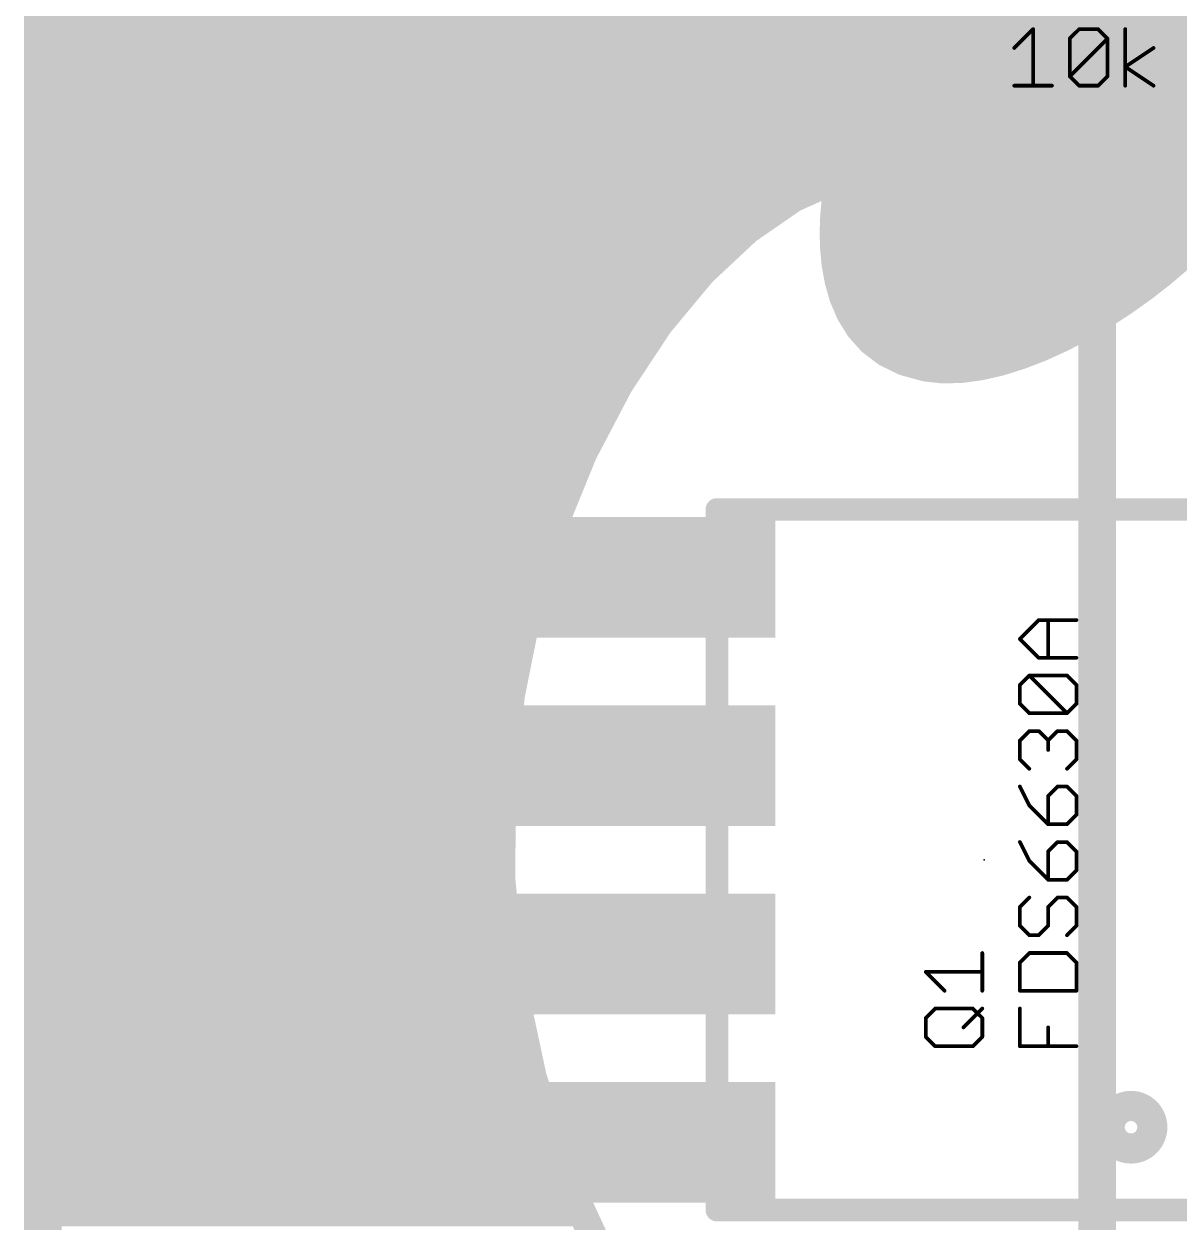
# Model space of a CAD drawing. Extents: x -74 to 33, y -13 to 31.
# Drawn here: x -0.13 to 7.66, y 12.8 to 20.88 of the extents above; entities that cross this region are included whole.
import ezdxf

# ---------------------------------------------------------------- set-up
doc = ezdxf.new("R2010")
doc.units = 0
for name, color, linetype in [('1', 12, 'CONTINUOUS'), ('16', 132, 'CONTINUOUS'), ('20', 53, 'CONTINUOUS'), ('21', 53, 'CONTINUOUS'), ('23', 53, 'CONTINUOUS'), ('25', 253, 'CONTINUOUS'), ('27', 253, 'CONTINUOUS'), ('29', 253, 'CONTINUOUS'), ('30', 253, 'CONTINUOUS'), ('31', 253, 'CONTINUOUS'), ('42', 132, 'CONTINUOUS'), ('51', 53, 'CONTINUOUS')]:
    doc.layers.add(name, color=color, linetype=linetype)

# ---------------------------------------------------------------- blocks, each defined once
blk = doc.blocks.new('ROUNDP')
at = {"const_width": 0.5}
blk.add_lwpolyline([(0, -0.25, 1), (0, 0.25, 1), (0, -0.25)], format="xyb", dxfattribs=at)
blk = doc.blocks.new('RECT')
blk.add_solid([(-0.5, -0.5), (0.5, -0.5), (-0.5, 0.5), (0.5, 0.5)])

msp = doc.modelspace()

# ---------------------------------------------------------------- linework, layer by layer
at = {"layer": '1'}
for points, const_width in [([(0, 30.48), (0, 0)], 0.254), ([(7.112, 11.43), (7.112, 30.48)], 0.254), ([(0.7741, 17.0165), (0.8885, 17.1309)], 0.127), ([(0.8885, 17.1309), (1.3461, 17.1309)], 0.127), ([(1.3461, 16.6733), (0.8885, 17.1309)], 0.127), ([(1.3461, 17.1309), (1.4605, 17.0165)], 0.127), ([(0.7741, 16.7877), (0.7741, 17.0165)], 0.127), ([(1.4605, 17.0165), (1.4605, 16.7877)], 0.127), ([(0.8885, 16.6733), (0.7741, 16.7877)], 0.127), ([(1.4605, 16.7877), (1.3461, 16.6733)], 0.127), ([(1.3461, 16.6733), (0.8885, 16.6733)], 0.127), ([(1.4605, 15.9249), (1.4605, 16.3825)], 0.127), ([(1.0029, 15.9249), (0.7741, 16.1537)], 0.127), ([(0.7741, 16.1537), (1.4605, 16.1537)], 0.127), ([(1.4605, 15.4053), (1.0029, 15.6341)], 0.127), ([(1.0029, 15.1765), (1.4605, 15.4053)], 0.127)]:
    msp.add_lwpolyline(points, dxfattribs=dict(at, const_width=const_width))
at = {"layer": '1', "const_width": 0.0635}
for points in [[(0.8885, 17.1627, 1), (0.8885, 17.0992)], [(0.911, 17.1534, 1), (0.8661, 17.1085)], [(0.911, 17.1085, 1), (0.8661, 17.1534)], [(1.3686, 17.1534, 1), (1.3237, 17.1085)], [(1.3461, 17.0992, 1), (1.3461, 17.1627)], [(0.8059, 17.0165, 1), (0.7424, 17.0165)], [(0.7517, 17.039, 1), (0.7966, 16.9941)], [(1.4923, 17.0165, 1), (1.4288, 17.0165)], [(1.438, 16.9941, 1), (1.483, 17.039)], [(0.7966, 16.8102, 1), (0.7517, 16.7653)], [(0.7424, 16.7877, 1), (0.8059, 16.7877)], [(1.4288, 16.7877, 1), (1.4923, 16.7877)], [(1.483, 16.7653, 1), (1.438, 16.8102)], [(0.8885, 16.7051, 1), (0.8885, 16.6416)], [(0.8661, 16.6509, 1), (0.911, 16.6958)], [(1.3237, 16.6958, 1), (1.3686, 16.6509)], [(1.3237, 16.6509, 1), (1.3686, 16.6958)], [(1.3461, 16.6416, 1), (1.3461, 16.7051)], [(1.4923, 16.3825, 1), (1.4288, 16.3825)], [(0.7741, 16.1855, 1), (0.7741, 16.122)], [(0.7966, 16.1762, 1), (0.7517, 16.1313)], [(1.4605, 16.122, 1), (1.4605, 16.1855)], [(0.9805, 15.9025, 1), (1.0254, 15.9474)], [(1.4288, 15.9249, 1), (1.4923, 15.9249)], [(1.0171, 15.6625, 1), (0.9887, 15.6057)], [(1.4747, 15.3769, 1), (1.4463, 15.4337)], [(1.4463, 15.3769, 1), (1.4747, 15.4337)], [(0.9887, 15.2049, 1), (1.0171, 15.1481)]]:
    msp.add_lwpolyline(points, format="xyb", dxfattribs=at)
at = {"layer": '16', "const_width": 0.192}
msp.add_lwpolyline([(0, 0), (0, 30.48)], dxfattribs=at)
at = {"layer": '20', "const_width": 0.254}
msp.add_lwpolyline([(0, 1.27), (0, 29.21)], dxfattribs=at)
at = {"layer": '21'}
for points, const_width in [([(0.6096, 20.7273), (0.9655, 20.7273)], 0.2032), ([(0.7876, 19.6596), (0.7876, 20.7273)], 0.2032), ([(1.3892, 19.6596), (1.3892, 20.7273)], 0.2032), ([(1.3892, 20.7273), (2.101, 19.6596)], 0.2032), ([(2.101, 19.6596), (2.101, 20.7273)], 0.2032), ([(2.9145, 20.5494), (2.9145, 19.8376)], 0.2032), ([(2.5586, 20.1935), (3.2704, 20.1935)], 0.2032), ([(0.6096, 19.6596), (0.9655, 19.6596)], 0.2032), ([(8.153, 17.602), (4.547, 17.602)], 0.1524), ([(4.547, 12.878), (8.153, 12.878)], 0.1524)]:
    msp.add_lwpolyline(points, dxfattribs=dict(at, const_width=const_width))
for points, const_width in [([(0.6096, 20.7781, 1), (0.6096, 20.6765)], 0.1016), ([(0.8384, 20.7273, 1), (0.7368, 20.7273)], 0.1016), ([(0.9655, 20.6765, 1), (0.9655, 20.7781)], 0.1016), ([(1.44, 20.7273, 1), (1.3384, 20.7273)], 0.1016), ([(1.4315, 20.7555, 1), (1.3469, 20.6991)], 0.1016), ([(2.1518, 20.7273, 1), (2.0502, 20.7273)], 0.1016), ([(2.9653, 20.5494, 1), (2.8637, 20.5494)], 0.1016), ([(2.5586, 20.2443, 1), (2.5586, 20.1427)], 0.1016), ([(3.2704, 20.1427, 1), (3.2704, 20.2443)], 0.1016), ([(2.8637, 19.8376, 1), (2.9653, 19.8376)], 0.1016), ([(0.6096, 19.7104, 1), (0.6096, 19.6088)], 0.1016), ([(0.9655, 19.6088, 1), (0.9655, 19.7104)], 0.1016), ([(2.0587, 19.6314, 1), (2.1433, 19.6878)], 0.1016), ([(0.7368, 19.6596, 1), (0.8384, 19.6596)], 0.1016), ([(1.3384, 19.6596, 1), (1.44, 19.6596)], 0.1016), ([(2.0502, 19.6596, 1), (2.1518, 19.6596)], 0.1016), ([(4.547, 17.6401, 1), (4.547, 17.5639)], 0.0762), ([(7.3406, 13.293, 1), (7.3406, 13.5802, 1), (7.3406, 13.293)], 0.2032), ([(4.547, 12.9161, 1), (4.547, 12.8399)], 0.0762)]:
    msp.add_lwpolyline(points, format="xyb", dxfattribs=dict(at, const_width=const_width))
at = {"layer": '23'}
msp.add_point((6.35, 15.24), dxfattribs=at)
at = {"layer": '25', "const_width": 0.0127}
for points in [[(6.3437, 14.6111, 1), (6.3309, 14.6111)], [(5.9605, 14.4885, 1), (5.9515, 14.4795)], [(5.956, 14.4904, 1), (5.956, 14.4777)], [(6.3373, 14.4777, 1), (6.3373, 14.4904)], [(6.0786, 14.3524, 1), (6.0876, 14.3614)], [(6.3309, 14.3569, 1), (6.3437, 14.3569)], [(6.0195, 14.2433, 1), (6.0195, 14.2306)], [(6.024, 14.2324, 1), (6.015, 14.2414)], [(6.2782, 14.2414, 1), (6.2693, 14.2324)], [(6.2737, 14.2306, 1), (6.2737, 14.2433)], [(6.3418, 14.2324, 1), (6.3328, 14.2414)], [(5.9623, 14.1734, 1), (5.9496, 14.1734)], [(5.9515, 14.1779, 1), (5.9605, 14.1689)], [(6.3437, 14.1734, 1), (6.3309, 14.1734)], [(6.3328, 14.1689, 1), (6.3418, 14.1779)], [(5.9605, 14.0507, 1), (5.9515, 14.0418)], [(6.2057, 14.1143, 1), (6.2147, 14.1053)], [(6.3418, 14.0418, 1), (6.3328, 14.0507)], [(5.9496, 14.0463, 1), (5.9623, 14.0463)], [(6.0195, 13.9891, 1), (6.0195, 13.9764)], [(6.015, 13.9782, 1), (6.024, 13.9872)], [(6.2693, 13.9872, 1), (6.2782, 13.9782)], [(6.2737, 13.9764, 1), (6.2737, 13.9891)], [(6.3309, 14.0463, 1), (6.3437, 14.0463)]]:
    msp.add_lwpolyline(points, format="xyb", dxfattribs=at)
at = {"layer": '25', "const_width": 0.0254}
for points in [[(6.3373, 14.3569), (6.3373, 14.6111)], [(6.0831, 14.3569), (5.956, 14.484)], [(5.956, 14.484), (6.3373, 14.484)], [(5.956, 14.1734), (6.0195, 14.2369)], [(6.0195, 14.2369), (6.2737, 14.2369)], [(6.2102, 14.1098), (6.3373, 14.2369)], [(6.2737, 14.2369), (6.3373, 14.1734)], [(5.956, 14.0463), (5.956, 14.1734)], [(6.3373, 14.1734), (6.3373, 14.0463)], [(6.0195, 13.9827), (5.956, 14.0463)], [(6.3373, 14.0463), (6.2737, 13.9827)], [(6.2737, 13.9827), (6.0195, 13.9827)]]:
    msp.add_lwpolyline(points, dxfattribs=at)
at = {"layer": '27', "const_width": 0.0254}
for points in [[(6.5532, 20.7139), (6.6803, 20.841)], [(6.6803, 20.841), (6.6803, 20.4597)], [(6.9274, 20.7775), (6.991, 20.841)], [(6.991, 20.841), (7.1181, 20.841)], [(7.1181, 20.841), (7.1816, 20.7775)], [(7.3016, 20.4597), (7.3016, 20.841)], [(6.9274, 20.5233), (6.9274, 20.7775)], [(6.9274, 20.5233), (7.1816, 20.7775)], [(7.1816, 20.7775), (7.1816, 20.5233)], [(7.3016, 20.5868), (7.4923, 20.7139)], [(6.991, 20.4597), (6.9274, 20.5233)], [(7.1816, 20.5233), (7.1181, 20.4597)], [(7.4923, 20.4597), (7.3016, 20.5868)], [(6.5532, 20.4597), (6.8074, 20.4597)], [(7.1181, 20.4597), (6.991, 20.4597)], [(6.591, 16.7293), (6.7181, 16.8564)], [(6.7181, 16.8564), (6.9723, 16.8564)], [(6.7816, 16.6021), (6.7816, 16.8564)], [(6.7181, 16.6021), (6.591, 16.7293)], [(6.9723, 16.6021), (6.7181, 16.6021)], [(6.591, 16.4186), (6.6545, 16.4822)], [(6.6545, 16.4822), (6.9087, 16.4822)], [(6.9087, 16.2279), (6.6545, 16.4822)], [(6.9087, 16.4822), (6.9723, 16.4186)], [(6.591, 16.2915), (6.591, 16.4186)], [(6.9723, 16.4186), (6.9723, 16.2915)], [(6.6545, 16.2279), (6.591, 16.2915)], [(6.9087, 16.2279), (6.6545, 16.2279)], [(6.9723, 16.2915), (6.9087, 16.2279)], [(6.591, 16.0444), (6.6545, 16.1079)], [(6.6545, 16.1079), (6.7181, 16.1079)], [(6.7181, 16.1079), (6.7816, 16.0444)], [(6.7816, 16.0444), (6.8452, 16.1079)], [(6.8452, 16.1079), (6.9087, 16.1079)], [(6.9087, 16.1079), (6.9723, 16.0444)], [(6.591, 15.9173), (6.591, 16.0444)], [(6.7816, 16.0444), (6.7816, 15.9808)], [(6.9723, 16.0444), (6.9723, 15.9173)], [(6.6545, 15.8537), (6.591, 15.9173)], [(6.9723, 15.9173), (6.9087, 15.8537)], [(6.591, 15.7337), (6.6545, 15.6066)], [(6.8452, 15.7337), (6.7816, 15.6702)], [(6.7816, 15.6702), (6.7816, 15.4795)], [(6.9087, 15.7337), (6.8452, 15.7337)], [(6.9723, 15.6702), (6.9087, 15.7337)], [(6.9723, 15.5431), (6.9723, 15.6702)], [(6.6545, 15.6066), (6.7816, 15.4795)], [(6.9087, 15.4795), (6.9723, 15.5431)], [(6.7816, 15.4795), (6.9087, 15.4795)], [(6.591, 15.3595), (6.6545, 15.2324)], [(6.8452, 15.3595), (6.7816, 15.296)], [(6.9087, 15.3595), (6.8452, 15.3595)], [(6.9723, 15.296), (6.9087, 15.3595)], [(6.7816, 15.296), (6.7816, 15.1053)], [(6.9723, 15.1689), (6.9723, 15.296)], [(6.6545, 15.2324), (6.7816, 15.1053)], [(6.7816, 15.1053), (6.9087, 15.1053)], [(6.9087, 15.1053), (6.9723, 15.1689)], [(6.6545, 14.9853), (6.591, 14.9218)], [(6.7816, 14.9218), (6.8452, 14.9853)], [(6.8452, 14.9853), (6.9087, 14.9853)], [(6.9087, 14.9853), (6.9723, 14.9218)], [(6.591, 14.9218), (6.591, 14.7947)], [(6.7816, 14.7947), (6.7816, 14.9218)], [(6.9723, 14.9218), (6.9723, 14.7947)], [(6.591, 14.7947), (6.6545, 14.7311)], [(6.7181, 14.7311), (6.7816, 14.7947)], [(6.9723, 14.7947), (6.9087, 14.7311)], [(6.6545, 14.7311), (6.7181, 14.7311)], [(6.6545, 14.6111), (6.591, 14.5476)], [(6.9087, 14.6111), (6.6545, 14.6111)], [(6.9723, 14.5476), (6.9087, 14.6111)], [(6.591, 14.5476), (6.591, 14.3569)], [(6.9723, 14.3569), (6.9723, 14.5476)], [(6.591, 14.3569), (6.9723, 14.3569)], [(6.591, 13.9827), (6.591, 14.2369)], [(6.7816, 13.9827), (6.7816, 14.1098)], [(6.9723, 13.9827), (6.591, 13.9827)]]:
    msp.add_lwpolyline(points, dxfattribs=at)
at = {"layer": '27', "const_width": 0.0127}
for points in [[(6.6867, 20.841, 1), (6.674, 20.841)], [(6.6848, 20.8365, 1), (6.6758, 20.8455)], [(6.991, 20.8474, 1), (6.991, 20.8347)], [(6.9954, 20.8365, 1), (6.9865, 20.8455)], [(7.1226, 20.8455, 1), (7.1136, 20.8365)], [(7.1181, 20.8347, 1), (7.1181, 20.8474)], [(7.308, 20.841, 1), (7.2953, 20.841)], [(6.9229, 20.782, 1), (6.9319, 20.773)], [(6.9338, 20.7775, 1), (6.9211, 20.7775)], [(7.188, 20.7775, 1), (7.1753, 20.7775)], [(7.1861, 20.773, 1), (7.1771, 20.782)], [(7.1771, 20.773, 1), (7.1861, 20.782)], [(6.5487, 20.7184, 1), (6.5577, 20.7094)], [(7.4958, 20.7086, 1), (7.4888, 20.7192)], [(6.9319, 20.5277, 1), (6.9229, 20.5188)], [(6.9229, 20.5277, 1), (6.9319, 20.5188)], [(6.9211, 20.5233, 1), (6.9338, 20.5233)], [(7.1753, 20.5233, 1), (7.188, 20.5233)], [(7.1861, 20.5188, 1), (7.1771, 20.5277)], [(7.3051, 20.5921, 1), (7.2981, 20.5815)], [(7.2981, 20.5921, 1), (7.3051, 20.5815)], [(6.5532, 20.4661, 1), (6.5532, 20.4534)], [(6.674, 20.4597, 1), (6.6867, 20.4597)], [(6.8074, 20.4534, 1), (6.8074, 20.4661)], [(6.991, 20.4661, 1), (6.991, 20.4534)], [(6.9865, 20.4552, 1), (6.9954, 20.4642)], [(7.1136, 20.4642, 1), (7.1226, 20.4552)], [(7.1181, 20.4534, 1), (7.1181, 20.4661)], [(7.2953, 20.4597, 1), (7.308, 20.4597)], [(7.4888, 20.4544, 1), (7.4958, 20.465)], [(6.7181, 16.8627, 1), (6.7181, 16.85)], [(6.7226, 16.8519, 1), (6.7136, 16.8608)], [(6.788, 16.8564, 1), (6.7753, 16.8564)], [(6.9723, 16.85, 1), (6.9723, 16.8627)], [(6.5955, 16.7337, 1), (6.5865, 16.7248)], [(6.5865, 16.7337, 1), (6.5955, 16.7248)], [(6.7181, 16.6085, 1), (6.7181, 16.5958)], [(6.7136, 16.5977, 1), (6.7226, 16.6066)], [(6.7753, 16.6021, 1), (6.788, 16.6021)], [(6.9723, 16.5958, 1), (6.9723, 16.6085)], [(6.6545, 16.4885, 1), (6.6545, 16.4758)], [(6.659, 16.4866, 1), (6.65, 16.4777)], [(6.659, 16.4777, 1), (6.65, 16.4866)], [(6.9132, 16.4866, 1), (6.9043, 16.4777)], [(6.9087, 16.4758, 1), (6.9087, 16.4885)], [(6.5973, 16.4186, 1), (6.5846, 16.4186)], [(6.5865, 16.4231, 1), (6.5955, 16.4141)], [(6.9787, 16.4186, 1), (6.966, 16.4186)], [(6.9678, 16.4141, 1), (6.9768, 16.4231)], [(6.5846, 16.2915, 1), (6.5973, 16.2915)], [(6.5955, 16.296, 1), (6.5865, 16.287)], [(6.6545, 16.2343, 1), (6.6545, 16.2216)], [(6.65, 16.2234, 1), (6.659, 16.2324)], [(6.9043, 16.2324, 1), (6.9132, 16.2234)], [(6.9043, 16.2234, 1), (6.9132, 16.2324)], [(6.9087, 16.2216, 1), (6.9087, 16.2343)], [(6.966, 16.2915, 1), (6.9787, 16.2915)], [(6.9768, 16.287, 1), (6.9678, 16.296)], [(6.6545, 16.1143, 1), (6.6545, 16.1016)], [(6.659, 16.1035, 1), (6.65, 16.1124)], [(6.7226, 16.1124, 1), (6.7136, 16.1035)], [(6.7181, 16.1016, 1), (6.7181, 16.1143)], [(6.8452, 16.1143, 1), (6.8452, 16.1016)], [(6.8497, 16.1035, 1), (6.8407, 16.1124)], [(6.9132, 16.1124, 1), (6.9043, 16.1035)], [(6.9087, 16.1016, 1), (6.9087, 16.1143)], [(6.5973, 16.0444, 1), (6.5846, 16.0444)], [(6.5865, 16.0489, 1), (6.5955, 16.0399)], [(6.788, 16.0444, 1), (6.7753, 16.0444)], [(6.7771, 16.0489, 1), (6.7861, 16.0399)], [(6.7771, 16.0399, 1), (6.7861, 16.0489)], [(6.9787, 16.0444, 1), (6.966, 16.0444)], [(6.9678, 16.0399, 1), (6.9768, 16.0489)], [(6.5846, 15.9173, 1), (6.5973, 15.9173)], [(6.5955, 15.9218, 1), (6.5865, 15.9128)], [(6.7753, 15.9808, 1), (6.788, 15.9808)], [(6.966, 15.9173, 1), (6.9787, 15.9173)], [(6.9768, 15.9128, 1), (6.9678, 15.9218)], [(6.65, 15.8492, 1), (6.659, 15.8582)], [(6.9043, 15.8582, 1), (6.9132, 15.8492)], [(6.5967, 15.7366, 1), (6.5853, 15.7309)], [(6.788, 15.6702, 1), (6.7753, 15.6702)], [(6.7771, 15.6747, 1), (6.7861, 15.6657)], [(6.8452, 15.7401, 1), (6.8452, 15.7274)], [(6.8497, 15.7293, 1), (6.8407, 15.7382)], [(6.9132, 15.7382, 1), (6.9043, 15.7293)], [(6.9087, 15.7274, 1), (6.9087, 15.7401)], [(6.9787, 15.6702, 1), (6.966, 15.6702)], [(6.9678, 15.6657, 1), (6.9768, 15.6747)], [(6.659, 15.6111, 1), (6.65, 15.6021)], [(6.6489, 15.6038, 1), (6.6602, 15.6095)], [(6.966, 15.5431, 1), (6.9787, 15.5431)], [(6.9768, 15.5386, 1), (6.9678, 15.5476)], [(6.7816, 15.4859, 1), (6.7816, 15.4732)], [(6.7753, 15.4795, 1), (6.788, 15.4795)], [(6.7771, 15.475, 1), (6.7861, 15.484)], [(6.9043, 15.484, 1), (6.9132, 15.475)], [(6.9087, 15.4732, 1), (6.9087, 15.4859)], [(6.5967, 15.3624, 1), (6.5853, 15.3567)], [(6.8452, 15.3659, 1), (6.8452, 15.3532)], [(6.8497, 15.355, 1), (6.8407, 15.364)], [(6.9132, 15.364, 1), (6.9043, 15.355)], [(6.9087, 15.3532, 1), (6.9087, 15.3659)], [(6.788, 15.296, 1), (6.7753, 15.296)], [(6.7771, 15.3005, 1), (6.7861, 15.2915)], [(6.9787, 15.296, 1), (6.966, 15.296)], [(6.9678, 15.2915, 1), (6.9768, 15.3005)], [(6.659, 15.2369, 1), (6.65, 15.2279)], [(6.6489, 15.2296, 1), (6.6602, 15.2353)], [(6.7816, 15.1117, 1), (6.7816, 15.099)], [(6.7753, 15.1053, 1), (6.788, 15.1053)], [(6.7771, 15.1008, 1), (6.7861, 15.1098)], [(6.9043, 15.1098, 1), (6.9132, 15.1008)], [(6.9087, 15.099, 1), (6.9087, 15.1117)], [(6.966, 15.1689, 1), (6.9787, 15.1689)], [(6.9768, 15.1644, 1), (6.9678, 15.1734)], [(6.659, 14.9808, 1), (6.65, 14.9898)], [(6.8452, 14.9917, 1), (6.8452, 14.979)], [(6.8497, 14.9808, 1), (6.8407, 14.9898)], [(6.9132, 14.9898, 1), (6.9043, 14.9808)], [(6.9087, 14.979, 1), (6.9087, 14.9917)], [(6.5973, 14.9218, 1), (6.5846, 14.9218)], [(6.5865, 14.9263, 1), (6.5955, 14.9173)], [(6.788, 14.9218, 1), (6.7753, 14.9218)], [(6.7771, 14.9263, 1), (6.7861, 14.9173)], [(6.9787, 14.9218, 1), (6.966, 14.9218)], [(6.9678, 14.9173, 1), (6.9768, 14.9263)], [(6.5846, 14.7947, 1), (6.5973, 14.7947)], [(6.5955, 14.7992, 1), (6.5865, 14.7902)], [(6.7753, 14.7947, 1), (6.788, 14.7947)], [(6.7861, 14.7902, 1), (6.7771, 14.7992)], [(6.966, 14.7947, 1), (6.9787, 14.7947)], [(6.9768, 14.7902, 1), (6.9678, 14.7992)], [(6.6545, 14.7375, 1), (6.6545, 14.7248)], [(6.65, 14.7266, 1), (6.659, 14.7356)], [(6.7136, 14.7356, 1), (6.7226, 14.7266)], [(6.7181, 14.7248, 1), (6.7181, 14.7375)], [(6.9043, 14.7356, 1), (6.9132, 14.7266)], [(6.6545, 14.6175, 1), (6.6545, 14.6048)], [(6.659, 14.6066, 1), (6.65, 14.6156)], [(6.9132, 14.6156, 1), (6.9043, 14.6066)], [(6.9087, 14.6048, 1), (6.9087, 14.6175)], [(6.5973, 14.5476, 1), (6.5846, 14.5476)], [(6.5865, 14.5521, 1), (6.5955, 14.5431)], [(6.9787, 14.5476, 1), (6.966, 14.5476)], [(6.9678, 14.5431, 1), (6.9768, 14.5521)], [(6.5846, 14.3569, 1), (6.5973, 14.3569)], [(6.591, 14.3633, 1), (6.591, 14.3506)], [(6.966, 14.3569, 1), (6.9787, 14.3569)], [(6.9723, 14.3506, 1), (6.9723, 14.3633)], [(6.5973, 14.2369, 1), (6.5846, 14.2369)], [(6.788, 14.1098, 1), (6.7753, 14.1098)], [(6.5846, 13.9827, 1), (6.5973, 13.9827)], [(6.591, 13.9891, 1), (6.591, 13.9764)], [(6.7753, 13.9827, 1), (6.788, 13.9827)], [(6.9723, 13.9764, 1), (6.9723, 13.9891)]]:
    msp.add_lwpolyline(points, format="xyb", dxfattribs=at)
at = {"layer": '42', "const_width": 0.192}
for points in [[(0, 30.353), (0, -0.127)], [(0, 20.928), (8.3531, 20.928)], [(0, 20.736), (8.3992, 20.736)], [(0, 20.544), (8.4069, 20.544)], [(0, 20.352), (8.3793, 20.352)], [(0, 20.16), (8.3174, 20.16)], [(0, 19.968), (8.223, 19.968)], [(5.0635, 19.7023), (5.3755, 19.842)], [(5.3658, 19.7933), (5.3566, 19.737)], [(5.3727, 19.8293), (5.3658, 19.7933)], [(5.3755, 19.842), (5.3727, 19.8293)], [(0, 19.776), (5.2281, 19.776)], [(4.7519, 19.4873), (5.0635, 19.7023)], [(5.3566, 19.737), (5.3473, 19.6636)], [(5.363, 19.776), (8.1007, 19.776)], [(5.3473, 19.6636), (5.3399, 19.576)], [(0, 19.584), (4.892, 19.584)], [(5.3399, 19.576), (5.3363, 19.4775)], [(5.3406, 19.584), (7.9497, 19.584)], [(4.4475, 19.2025), (4.7519, 19.4873)], [(5.3363, 19.4775), (5.3387, 19.3709)], [(0, 19.392), (4.65, 19.392)], [(5.3382, 19.392), (7.7685, 19.392)], [(7.6717, 19.3015), (7.7857, 19.408)], [(5.3387, 19.3709), (5.349, 19.2594)], [(7.5503, 19.1979), (7.6717, 19.3015)], [(5.349, 19.2594), (5.3693, 19.1462)], [(0, 19.2), (4.4454, 19.2)], [(4.1572, 18.8537), (4.4475, 19.2025)], [(5.3596, 19.2), (7.5527, 19.2)], [(5.3693, 19.1462), (5.4015, 19.0341)], [(7.4226, 19.0984), (7.5503, 19.1979)], [(7.29, 19.0039), (7.4226, 19.0984)], [(0, 19.008), (4.2856, 19.008)], [(5.4015, 19.0341), (5.4477, 18.9264)], [(5.4127, 19.008), (7.2958, 19.008)], [(7.1536, 18.9154), (7.29, 19.0039)], [(5.4477, 18.9264), (5.5099, 18.826)], [(7.0147, 18.8341), (7.1536, 18.9154)], [(0, 18.816), (4.1322, 18.816)], [(3.8878, 18.4466), (4.1572, 18.8537)], [(5.5099, 18.826), (5.5902, 18.7361)], [(5.5189, 18.816), (6.9801, 18.816)], [(6.8745, 18.7608), (7.0147, 18.8341)], [(5.5902, 18.7361), (5.6906, 18.6598)], [(6.7342, 18.6966), (6.8745, 18.7608)], [(5.6906, 18.6598), (5.813, 18.6)], [(6.595, 18.6426), (6.7342, 18.6966)], [(0, 18.624), (4.0052, 18.624)], [(5.7638, 18.624), (6.5358, 18.624)], [(5.813, 18.6), (5.9596, 18.5599)], [(6.1968, 18.5514), (6.3251, 18.569)], [(6.3251, 18.569), (6.4583, 18.5997)], [(6.4583, 18.5997), (6.595, 18.6426)], [(5.9596, 18.5599), (6.0745, 18.548)], [(6.0745, 18.548), (6.1968, 18.5514)], [(0, 18.432), (3.8801, 18.432)], [(3.6461, 17.9868), (3.8878, 18.4466)], [(0, 18.24), (3.7792, 18.24)], [(0, 18.048), (3.6783, 18.048)], [(3.4389, 17.4799), (3.6461, 17.9868)], [(0, 17.856), (3.5926, 17.856)], [(0, 17.664), (3.5142, 17.664)], [(0, 17.472), (3.4365, 17.472)], [(3.2732, 16.9318), (3.4389, 17.4799)], [(0, 17.28), (3.3785, 17.28)], [(0, 17.088), (3.3204, 17.088)], [(0, 16.896), (3.266, 16.896)], [(3.1556, 16.348), (3.2732, 16.9318)], [(0, 16.704), (3.2273, 16.704)], [(0, 16.512), (3.1886, 16.512)], [(0, 16.32), (3.1528, 16.32)], [(3.0931, 15.7343), (3.1556, 16.348)], [(0, 16.128), (3.1332, 16.128)], [(0, 15.936), (3.1136, 15.936)], [(0, 15.744), (3.0941, 15.744)], [(3.0924, 15.0963), (3.0931, 15.7343)], [(0, 15.552), (3.0929, 15.552)], [(0, 15.36), (3.0927, 15.36)], [(0, 15.168), (3.0925, 15.168)], [(3.1604, 14.4397), (3.0924, 15.0963)], [(0, 14.976), (3.1049, 14.976)], [(0, 14.784), (3.1248, 14.784)], [(0, 14.592), (3.1447, 14.592)], [(0, 14.4), (3.1689, 14.4)], [(3.304, 13.7702), (3.1604, 14.4397)], [(0, 14.208), (3.2101, 14.208)], [(0, 14.016), (3.2513, 14.016)], [(0, 13.824), (3.2924, 13.824)], [(3.5299, 13.0934), (3.304, 13.7702)], [(0, 13.632), (3.3501, 13.632)], [(0, 13.44), (3.4142, 13.44)], [(0, 13.248), (3.4783, 13.248)], [(3.8449, 12.4152), (3.5299, 13.0934)], [(0, 13.056), (3.5473, 13.056)], [(0, 12.864), (3.6364, 12.864)]]:
    msp.add_lwpolyline(points, dxfattribs=at)
at = {"layer": '42', "const_width": 0.096}
for points in [[(0, 20.976, 1), (0, 20.88)], [(0, 20.784, 1), (0, 20.688)], [(0, 20.592, 1), (0, 20.496)], [(0, 20.4, 1), (0, 20.304)], [(0, 20.208, 1), (0, 20.112)], [(0, 20.016, 1), (0, 19.92)], [(5.4131, 19.7856, 1), (5.3184, 19.801)], [(5.3258, 19.8395, 1), (5.4196, 19.819)], [(5.4199, 19.8202, 1), (5.3256, 19.8384)], [(5.4224, 19.8317, 1), (5.3286, 19.8522)], [(5.3951, 19.7982, 1), (5.3559, 19.8858)], [(0, 19.824, 1), (0, 19.728)], [(5.0439, 19.7461, 1), (5.0831, 19.6585)], [(5.0907, 19.6628, 1), (5.0362, 19.7418)], [(5.2281, 19.728, 1), (5.2281, 19.824)], [(5.3092, 19.7447, 1), (5.404, 19.7293)], [(5.4042, 19.731, 1), (5.309, 19.7431)], [(5.363, 19.824, 1), (5.363, 19.728)], [(5.3186, 19.8024, 1), (5.4129, 19.7842)], [(5.2997, 19.6696, 1), (5.3949, 19.6576)], [(5.3951, 19.6595, 1), (5.2995, 19.6676)], [(0, 19.632, 1), (0, 19.536)], [(4.892, 19.536, 1), (4.892, 19.632)], [(5.3878, 19.5743, 1), (5.2919, 19.5778)], [(5.3406, 19.632, 1), (5.3406, 19.536)], [(4.7246, 19.5268, 1), (4.7791, 19.4478)], [(4.7847, 19.4522, 1), (4.7191, 19.5223)], [(5.3843, 19.4785, 1), (5.2883, 19.4764)], [(5.2921, 19.5801, 1), (5.3877, 19.572)], [(0, 19.44, 1), (0, 19.344)], [(4.65, 19.344, 1), (4.65, 19.44)], [(5.2884, 19.4792, 1), (5.3843, 19.4757)], [(5.3382, 19.44, 1), (5.3382, 19.344)], [(5.3865, 19.3753, 1), (5.2909, 19.3665)], [(5.2907, 19.3698, 1), (5.3867, 19.372)], [(7.7029, 19.265, 1), (7.6406, 19.338)], [(5.3963, 19.2679, 1), (5.3017, 19.251)], [(5.3012, 19.255, 1), (5.3968, 19.2639)], [(7.6389, 19.3365, 1), (7.7045, 19.2664)], [(0, 19.248, 1), (0, 19.152)], [(4.4147, 19.2376, 1), (4.4803, 19.1675)], [(4.4844, 19.1718, 1), (4.4106, 19.2332)], [(4.4454, 19.152, 1), (4.4454, 19.248)], [(5.3596, 19.248, 1), (5.3596, 19.152)], [(5.4154, 19.1594, 1), (5.3231, 19.1329)], [(7.5191, 19.2344, 1), (7.5814, 19.1614)], [(7.5798, 19.1601, 1), (7.5208, 19.2358)], [(7.5527, 19.152, 1), (7.5527, 19.248)], [(5.322, 19.1377, 1), (5.4165, 19.1546)], [(7.3931, 19.1362, 1), (7.4522, 19.0605)], [(7.4505, 19.0593, 1), (7.3948, 19.1375)], [(0, 19.056, 1), (0, 18.96)], [(4.2856, 18.96, 1), (4.2856, 19.056)], [(5.4456, 19.053, 1), (5.3574, 19.0152)], [(5.3553, 19.0208, 1), (5.4476, 19.0474)], [(5.4127, 19.056, 1), (5.4127, 18.96)], [(7.2622, 19.043, 1), (7.3179, 18.9648)], [(7.3161, 18.9636, 1), (7.2639, 19.0441)], [(7.2958, 18.96, 1), (7.2958, 19.056)], [(5.4885, 18.9517, 1), (5.4069, 18.9011)], [(5.4036, 18.9075, 1), (5.4918, 18.9453)], [(7.1275, 18.9557, 1), (7.1797, 18.8752)], [(7.1779, 18.874, 1), (7.1294, 18.9568)], [(0, 18.864, 1), (0, 18.768)], [(4.1203, 18.8844, 1), (4.1941, 18.823)], [(4.1972, 18.8272, 1), (4.1172, 18.8802)], [(4.1322, 18.768, 1), (4.1322, 18.864)], [(5.5457, 18.858, 1), (5.4741, 18.7941)], [(5.5189, 18.864, 1), (5.5189, 18.768)], [(6.9904, 18.8755, 1), (7.039, 18.7926)], [(6.9801, 18.768, 1), (6.9801, 18.864)], [(7.0369, 18.7915, 1), (6.9925, 18.8766)], [(5.4692, 18.8007, 1), (5.5507, 18.8513)], [(5.6193, 18.7743, 1), (5.5612, 18.6979)], [(6.8522, 18.8033, 1), (6.8967, 18.7183)], [(6.8944, 18.7171, 1), (6.8545, 18.8044)], [(5.5544, 18.7042, 1), (5.626, 18.7681)], [(5.7116, 18.7029, 1), (5.6695, 18.6166)], [(5.6615, 18.6216, 1), (5.7197, 18.698)], [(6.7142, 18.7403, 1), (6.7541, 18.653)], [(6.7516, 18.6519, 1), (6.7168, 18.7414)], [(0, 18.672, 1), (0, 18.576)], [(4.0052, 18.576, 1), (4.0052, 18.672)], [(5.7638, 18.672, 1), (5.7638, 18.576)], [(5.8257, 18.6463, 1), (5.8003, 18.5537)], [(5.792, 18.5569, 1), (5.8341, 18.6431)], [(6.3143, 18.6157, 1), (6.3359, 18.5222)], [(6.3316, 18.5214, 1), (6.3186, 18.6165)], [(6.4439, 18.6455, 1), (6.4726, 18.5539)], [(6.4691, 18.5529, 1), (6.4475, 18.6465)], [(6.5358, 18.576, 1), (6.5358, 18.672)], [(6.5777, 18.6873, 1), (6.6124, 18.5978)], [(6.6094, 18.5968, 1), (6.5807, 18.6884)], [(5.9645, 18.6076, 1), (5.9546, 18.5121)], [(5.9469, 18.5136, 1), (5.9722, 18.6062)], [(6.0732, 18.596, 1), (6.0758, 18.5001)], [(6.0696, 18.5003, 1), (6.0794, 18.5958)], [(6.1903, 18.599, 1), (6.2033, 18.5038)], [(6.1981, 18.5034, 1), (6.1955, 18.5994)], [(0, 18.48, 1), (0, 18.384)], [(3.8477, 18.4731, 1), (3.9278, 18.4201)], [(3.9303, 18.4242, 1), (3.8453, 18.4689)], [(3.8801, 18.384, 1), (3.8801, 18.48)], [(0, 18.288, 1), (0, 18.192)], [(3.7792, 18.192, 1), (3.7792, 18.288)], [(0, 18.096, 1), (0, 18)], [(3.6783, 18, 1), (3.6783, 18.096)], [(3.6036, 18.0091, 1), (3.6886, 17.9644)], [(3.6905, 17.9686, 1), (3.6016, 18.0049)], [(0, 17.904, 1), (0, 17.808)], [(3.5926, 17.808, 1), (3.5926, 17.904)], [(0, 17.712, 1), (0, 17.616)], [(3.5142, 17.616, 1), (3.5142, 17.712)], [(0, 17.52, 1), (0, 17.424)], [(3.3945, 17.4981, 1), (3.4834, 17.4618)], [(3.4849, 17.466, 1), (3.393, 17.4938)], [(3.4365, 17.424, 1), (3.4365, 17.52)], [(0, 17.328, 1), (0, 17.232)], [(3.3785, 17.232, 1), (3.3785, 17.328)], [(0, 17.136, 1), (0, 17.04)], [(3.3204, 17.04, 1), (3.3204, 17.136)], [(0, 16.944, 1), (0, 16.848)], [(3.2272, 16.9457, 1), (3.3191, 16.9179)], [(3.3202, 16.9223, 1), (3.2261, 16.9413)], [(3.266, 16.848, 1), (3.266, 16.944)], [(0, 16.752, 1), (0, 16.656)], [(3.2273, 16.656, 1), (3.2273, 16.752)], [(0, 16.56, 1), (0, 16.464)], [(3.1886, 16.464, 1), (3.1886, 16.56)], [(0, 16.368, 1), (0, 16.272)], [(3.1086, 16.3575, 1), (3.2027, 16.3385)], [(3.2034, 16.3431, 1), (3.1079, 16.3529)], [(3.1528, 16.272, 1), (3.1528, 16.368)], [(0, 16.176, 1), (0, 16.08)], [(3.1332, 16.08, 1), (3.1332, 16.176)], [(0, 15.984, 1), (0, 15.888)], [(3.1136, 15.888, 1), (3.1136, 15.984)], [(0, 15.792, 1), (0, 15.696)], [(3.0941, 15.696, 1), (3.0941, 15.792)], [(3.1411, 15.7342, 1), (3.0451, 15.7343)], [(3.0453, 15.7391, 1), (3.1408, 15.7294)], [(0, 15.6, 1), (0, 15.504)], [(3.0929, 15.504, 1), (3.0929, 15.6)], [(0, 15.408, 1), (0, 15.312)], [(3.0927, 15.312, 1), (3.0927, 15.408)], [(0, 15.216, 1), (0, 15.12)], [(3.1402, 15.1012, 1), (3.0447, 15.0913)], [(3.0925, 15.12, 1), (3.0925, 15.216)], [(3.0444, 15.0963, 1), (3.1404, 15.0962)], [(0, 15.024, 1), (0, 14.928)], [(3.1049, 14.928, 1), (3.1049, 15.024)], [(0, 14.832, 1), (0, 14.736)], [(3.1248, 14.736, 1), (3.1248, 14.832)], [(0, 14.64, 1), (0, 14.544)], [(3.1447, 14.544, 1), (3.1447, 14.64)], [(0, 14.448, 1), (0, 14.352)], [(3.2074, 14.4497, 1), (3.1135, 14.4296)], [(3.1127, 14.4347, 1), (3.2082, 14.4446)], [(3.1689, 14.352, 1), (3.1689, 14.448)], [(0, 14.256, 1), (0, 14.16)], [(3.2101, 14.16, 1), (3.2101, 14.256)], [(0, 14.064, 1), (0, 13.968)], [(3.2513, 13.968, 1), (3.2513, 14.064)], [(0, 13.872, 1), (0, 13.776)], [(3.2924, 13.776, 1), (3.2924, 13.872)], [(3.3495, 13.7854, 1), (3.2585, 13.755)], [(3.257, 13.7601, 1), (3.3509, 13.7802)], [(0, 13.68, 1), (0, 13.584)], [(3.3501, 13.584, 1), (3.3501, 13.68)], [(0, 13.488, 1), (0, 13.392)], [(3.4142, 13.392, 1), (3.4142, 13.488)], [(0, 13.296, 1), (0, 13.2)], [(3.4783, 13.2, 1), (3.4783, 13.296)], [(3.5734, 13.1137, 1), (3.4863, 13.0732)], [(0, 13.104, 1), (0, 13.008)], [(3.4843, 13.0782, 1), (3.5754, 13.1086)], [(3.5473, 13.008, 1), (3.5473, 13.104)], [(0, 12.912, 1), (0, 12.816)], [(3.6364, 12.816, 1), (3.6364, 12.912)]]:
    msp.add_lwpolyline(points, format="xyb", dxfattribs=at)
at = {"layer": '51', "const_width": 0.1524}
msp.add_lwpolyline([(4.547, 17.602), (4.547, 12.878)], dxfattribs=at)
at = {"layer": '51', "const_width": 0.0762}
for points in [[(4.5851, 17.602, 1), (4.5089, 17.602)], [(4.5089, 12.878, 1), (4.5851, 12.878)]]:
    msp.add_lwpolyline(points, format="xyb", dxfattribs=at)

# ---------------------------------------------------------------- block references
at = {"layer": '1', "xscale": 0.6096, "yscale": 2.2098, "rotation": 90}
for p in [(3.7338, 17.145), (3.7338, 15.875), (3.7338, 14.605), (3.7338, 13.335)]:
    msp.add_blockref('RECT', p, dxfattribs=at)
at = {"layer": '29'}
for name, p, xscale, yscale, rotation in [('ROUNDP', (3.81, 22.86), 4.0132, 4.0132, 270), ('RECT', (3.7338, 17.145), 0.8128, 2.413, 90), ('RECT', (3.7338, 15.875), 0.8128, 2.413, 90), ('RECT', (3.7338, 14.605), 0.8128, 2.413, 90), ('RECT', (3.7338, 13.335), 0.8128, 2.413, 90)]:
    msp.add_blockref(name, p, dxfattribs=dict(at, xscale=xscale, yscale=yscale, rotation=rotation))
at = {"layer": '30', "xscale": 4.0132, "yscale": 4.0132, "rotation": 270}
msp.add_blockref('ROUNDP', (3.81, 22.86), dxfattribs=at)
at = {"layer": '31', "xscale": 0.6096, "yscale": 2.2098, "rotation": 90}
for p in [(3.7338, 17.145), (3.7338, 15.875), (3.7338, 14.605), (3.7338, 13.335)]:
    msp.add_blockref('RECT', p, dxfattribs=at)
at = {"layer": '51', "xscale": 0.3556, "yscale": 1.016, "rotation": 90}
for p in [(3.9878, 17.145), (3.9878, 15.875), (3.9878, 14.605), (3.9878, 13.335)]:
    msp.add_blockref('RECT', p, dxfattribs=at)

doc.saveas('drawing.dxf')
